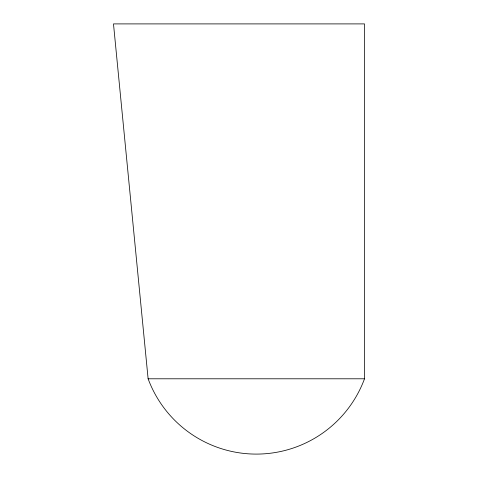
<?xml version="1.0" encoding="UTF-8"?>
<svg xmlns="http://www.w3.org/2000/svg" width="478" height="478" viewBox="0 0 478 478"><rect width="100%" height="100%" fill="white"/><g stroke="black" fill="none" stroke-linecap="round" stroke-linejoin="round"><path stroke-width="0.72" d="M148.114 378.791L364.511 378.791L364.511 23.9L113.489 23.9L148.114 378.791A115.383 115.383 0 0 0 364.511 378.791"/></g></svg>
